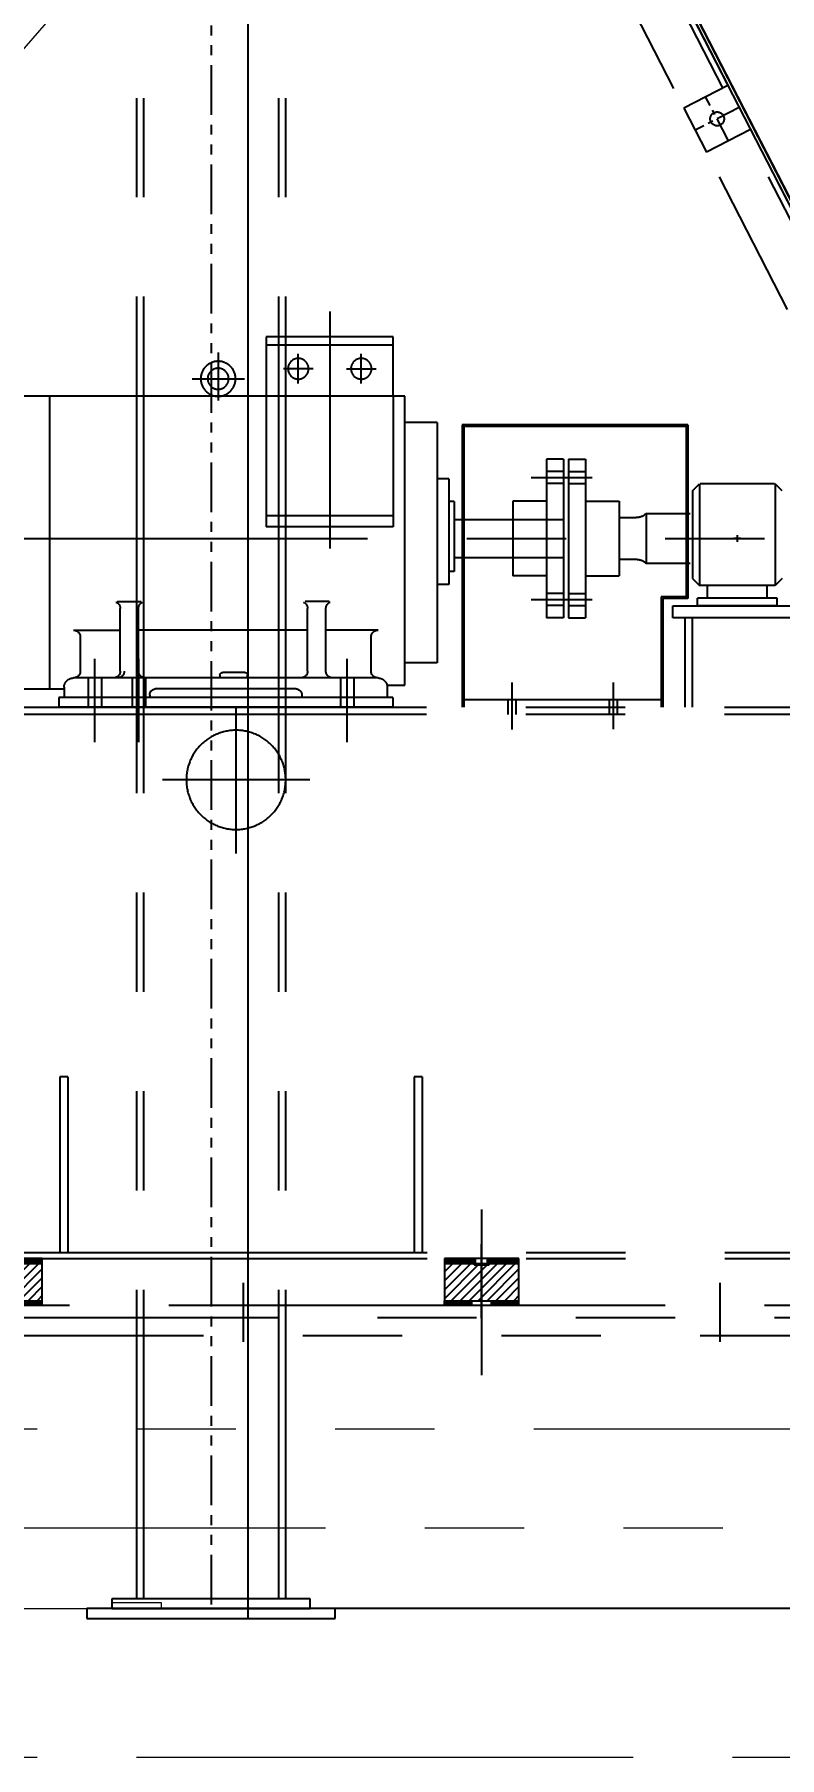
# Model space of a CAD drawing. Header units: inches. Extents: x 0 to 157513, y -28488 to 35640.
# Drawn here: x 32126 to 32876, y 22244 to 23979 of the extents above; entities that cross this region are included whole.
import ezdxf

# ---------------------------------------------------------------- set-up
doc = ezdxf.new("R2010")
doc.units = ezdxf.units.IN
doc.header["$LTSCALE"] = 400
doc.header["$MEASUREMENT"] = 0
for name, pattern in [('0', [0]), ('CENTER', [2, 1.25, -0.25, 0.25, -0.25]), ('HIDDEN', [9.525, 6.35, -3.175]), ('PHANTOM', [2.5, 1.25, -0.25, 0.25, -0.25, 0.25, -0.25])]:
    doc.linetypes.add(name, pattern=pattern)
doc.layers.add('BF', color=8, linetype='PHANTOM')
doc.layers.add('cen', color=1, linetype='CENTER')
doc.layers.add('BF STR', color=8, linetype='PHANTOM', lineweight=5)
doc.styles.add('ROMANS', font='romans')
doc.dimstyles.new('SAM2 60 SC', dxfattribs={"dimscale": 60, "dimtxt": 2.5, "dimasz": 2.5, "dimexe": 1.25, "dimexo": 0.625, "dimtad": 1, "dimtoh": 1, "dimdec": 0, "dimdsep": 46, "dimtxsty": 'ROMANS', "dimblk": 'OBLIQUE', "dimcen": 2.5, "dimclrd": 1, "dimclre": 1, "dimclrt": 256, "dimadec": 0, "dimazin": 2, "dimtfac": 1, "dimtdec": 0, "dimtofl": 0, "dimtmove": 0, "dimatfit": 3, "dimfxl": 1, "dimtolj": 1, "dimtzin": 0, "dimarcsym": 1})

# ---------------------------------------------------------------- blocks, each defined once
blk = doc.blocks.new('611bf4 strgaele')
at = {"layer": 'BF STR'}
for p, q in [((-272399.8, 36598.1), (-269899.8, 39485.7)), ((-272699.8, 36579.1, 0.1), (-269909.5, 36579.1, 0.1)), ((-269909.5, 36479.2, 0.1), (-272699.8, 36479.2, 0.1)), ((-271124.8, 36404.1, 0), (-271124.8, 36398.1, 0)), ((-271074.8, 36404.1, 0), (-271124.8, 36404.1, 0)), ((-271074.8, 36398.1, 0), (-271074.8, 36404.1, 0)), ((-272599.8, 36398.1), (-267199.8, 36398.1)), ((-271124.8, 36398.1, 0), (-271074.8, 36398.1, 0)), ((-267599.8, 36248.1, -1749.7), (-272199.8, 36248.1, -1749.7))]:
    blk.add_line(p, q, dxfattribs=at)
blk = doc.blocks.new('611bf4ele')
at = {"layer": 'BF', "linetype": 'HIDDEN', "ltscale": 300}
for p, q in [((-256592.4, 38870.9, 139.3), (-255630.7, 36998.3, 139.3)), ((-256509.6, 36398.1, 139.3), (-256759.6, 36398.1, 139.3)), ((-256759.6, 36398.1, 139.3), (-256759.6, 36388.1, 139.3)), ((-256759.6, 36388.1, 139.3), (-256509.6, 36388.1, 139.3)), ((-256509.6, 36388.1, 139.3), (-256509.6, 36398.1, 139.3))]:
    blk.add_line(p, q, dxfattribs=at)
at = {"layer": 'BF', "ltscale": 0.1}
blk.add_line((-256634.6, 38752.3, 139.3), (-256634.6, 36398.1, 139.3), dxfattribs=at)
at = {"layer": 'BF'}
for p, q in [((-256579.9, 38729.2, 139.3), (-256054.5, 37706.2, 139.3)), ((-256530.4, 38729.2, 139.3), (-256015.4, 37726.5, 139.3)), ((-256523.7, 38729.2, 139.3), (-255634.6, 36998.1, 139.3)), ((-256709.5, 38719.2, 139.3), (-256709.5, 36408.1, 139.3)), ((-256702.5, 38719.2, 139.3), (-256702.5, 36408.1, 139.3)), ((-256566.7, 38719.2, 139.3), (-256566.7, 36408.1, 139.3)), ((-256559.7, 38719.2, 139.3), (-256559.7, 36408.1, 139.3)), ((-256249.8, 38196.1, 139.3), (-255634.6, 36998.1, 139.3)), ((-256246.3, 38196.1, 139.3), (-255631, 36998.1, 139.3)), ((-256114.3, 37931.9, 139.3), (-256158.6, 37908.8, 139.3)), ((-256158.6, 37908.8, 139.3), (-256135.5, 37864.5, 139.3)), ((-256091.2, 37887.6, 139.3), (-256135.5, 37864.5, 139.3)), ((-256534.6, 36408.1, 139.3), (-256734.6, 36408.1, 139.3)), ((-256734.6, 36408.1, 139.3), (-256734.6, 36398.1, 139.3)), ((-256534.6, 36398.1, 139.3), (-256534.6, 36408.1, 139.3)), ((-256734.6, 36398.1, 139.3), (-256534.6, 36398.1, 139.3))]:
    blk.add_line(p, q, dxfattribs=at)
at = {"layer": 'BF', "linetype": '0'}
blk.add_line((-256597.6, 38719.2, 139.3), (-256597.6, 36388.1, 139.3), dxfattribs=at)
at = {"layer": 'BF', "linetype": 'CENTER', "ltscale": 0.05}
for p, q in [((-256113.4, 37876, 139.3), (-256136.5, 37920.4, 139.3)), ((-256102.8, 37909.8, 139.3), (-256147.1, 37886.7, 139.3))]:
    blk.add_line(p, q, dxfattribs=at)
at = {"layer": 'BF'}
blk.add_circle((-256124.9, 37898.2, 139.3), 7, dxfattribs=at)
blk = doc.blocks.new('611fn3eleupd')
at = {"layer": 'BF'}
h = blk.add_hatch(dxfattribs=at)
h.set_pattern_fill('ANSI31', color=256, scale=10)
h.set_pattern_definition([(45, (1833035.0551, -541422.3113), (-0.88388348, 0.88388348), [])])
h.paths.add_polyline_path([(1848240.4, -537725), (1848208.9, -537725), (1848208.9, -537730), (1848240.4, -537730)])
h.paths.add_polyline_path([(1848196.9, -537725), (1848165.4, -537725), (1848165.4, -537730), (1848196.9, -537730)])
h.paths.add_polyline_path([(1848192.9, -537767.5), (1848165.4, -537767.5), (1848165.4, -537772.5), (1848192.9, -537772.5)])
h.paths.add_polyline_path([(1848240.4, -537767.5), (1848212.9, -537767.5), (1848212.9, -537772.5), (1848240.4, -537772.5)])
h = blk.add_hatch(dxfattribs=at)
h.set_pattern_fill('ANSI31', color=256, scale=10)
h.set_pattern_definition([(45, (1833515.0551, -541422.3113), (-0.88388348, 0.88388348), [])])
h.paths.add_polyline_path([(1848720.4, -537725), (1848688.9, -537725), (1848688.9, -537730), (1848720.4, -537730)])
h.paths.add_polyline_path([(1848676.9, -537725), (1848645.4, -537725), (1848645.4, -537730), (1848676.9, -537730)])
h.paths.add_polyline_path([(1848672.9, -537767.5), (1848645.4, -537767.5), (1848645.4, -537772.5), (1848672.9, -537772.5)])
h.paths.add_polyline_path([(1848720.4, -537767.5), (1848692.9, -537767.5), (1848692.9, -537772.5), (1848720.4, -537772.5)])
h = blk.add_hatch(dxfattribs=at)
h.set_pattern_fill('ANSI31', color=256, scale=2, angle=270)
h.set_pattern_definition([(315, (1848165.4165, -537774.501), (4.49013, 4.49013), [])])
h.paths.add_polyline_path([(1848240.4, -537730), (1848210.4, -537730), (1848210.4, -537731.5), (1848202.9, -537731.5), (1848202.9, -537767.5), (1848240.4, -537767.5)])
h.paths.add_polyline_path([(1848202.9, -537731.5), (1848195.4, -537731.5), (1848195.4, -537730), (1848165.4, -537730), (1848165.4, -537767.5), (1848202.9, -537767.5)])
h = blk.add_hatch(dxfattribs=at)
h.set_pattern_fill('ANSI31', color=256, scale=2, angle=270)
h.set_pattern_definition([(315, (1848645.4165, -537774.501), (4.49013, 4.49013), [])])
h.paths.add_polyline_path([(1848720.4, -537730), (1848690.4, -537730), (1848690.4, -537731.5), (1848682.9, -537731.5), (1848682.9, -537767.5), (1848720.4, -537767.5)])
h.paths.add_polyline_path([(1848682.9, -537731.5), (1848675.4, -537731.5), (1848675.4, -537730), (1848645.4, -537730), (1848645.4, -537767.5), (1848682.9, -537767.5)])
for p, q in [((1848355.8, -536771.5), (1848355.8, -537010.1)), ((1848291.9, -536856.8), (1848291.9, -536797.1)), ((1848291.9, -536797.1), (1848419.7, -536797.1)), ((1848291.9, -536805.5), (1848419.7, -536805.5)), ((1848419.7, -536797.1), (1848419.7, -536856.8)), ((1848324.1, -536844), (1848324.1, -536814.1)), ((1848387.5, -536844), (1848387.5, -536814.1)), ((1848468.2, -536812.8), (1848468.2, -536861.2)), ((1848339.1, -536829.1), (1848309.1, -536829.1)), ((1848372.5, -536829.1), (1848402.5, -536829.1)), ((1848494.5, -536839.2), (1848441.8, -536839.2)), ((1848280.1, -536856.8), (1848765.4, -536856.8)), ((1848280.1, -537147.6), (1848280.1, -536856.8)), ((1848291.9, -536856.8), (1848291.9, -536988.2)), ((1848419.7, -536856.8), (1848419.7, -536988.2)), ((1848638.2, -536856.8), (1848638.2, -537151.4)), ((1847995.4, -536885.7), (1847995.4, -537060.3)), ((1847995.4, -536885.7), (1847999.4, -536885.7)), ((1847997, -536885.7), (1847997, -537060.3)), ((1847997, -536887.3), (1848220.8, -536887.3)), ((1847999.4, -536885.7), (1848218.4, -536885.7)), ((1848218.4, -536885.7), (1848222.4, -536885.7)), ((1848220.8, -536885.7), (1848220.8, -537170)), ((1848222.4, -536885.7), (1848222.4, -537170)), ((1848247.7, -536883.1), (1848247.7, -537125.1)), ((1848247.7, -536883.1), (1848280.1, -536883.1)), ((1848098.4, -536920), (1848098.4, -537080)), ((1848115.4, -536920), (1848098.4, -536920)), ((1848115.4, -536920), (1848115.4, -537080)), ((1848120.4, -536920), (1848120.4, -537080)), ((1848120.4, -536920), (1848137.4, -536920)), ((1848137.4, -536920), (1848137.4, -537080)), ((1847900.4, -536952), (1847907.4, -536945)), ((1847907.4, -536945), (1847907.4, -537047.3)), ((1847907.9, -536945), (1847982.9, -536945)), ((1847990.4, -536952), (1847983.4, -536945)), ((1847983.4, -536945), (1847983.4, -537047.3)), ((1848153.1, -536938.5), (1848091.7, -536938.5)), ((1848115.4, -536932.5), (1848098.4, -536932.5)), ((1848115.4, -536944.5), (1848098.4, -536944.5)), ((1848120.4, -536932.5), (1848137.4, -536932.5)), ((1848120.4, -536944.5), (1848137.4, -536944.5)), ((1848236, -536940.1), (1848236, -537046.2)), ((1848236, -536940.1), (1848247.7, -536940.1)), ((1847990.4, -536952), (1847990.4, -537040.3)), ((1848098.4, -536962.5), (1848064.4, -536962.5)), ((1848064.4, -536962.5), (1848064.4, -537037.5)), ((1848137.4, -536962.5), (1848171.4, -536962.5)), ((1848171.4, -536962.5), (1848171.4, -537037.5)), ((1848230.4, -536962.7), (1848230.4, -537033.2)), ((1848230.4, -536962.7), (1848236, -536962.7)), ((1848037.2, -536975), (1847992.9, -536975)), ((1848037.2, -536975), (1848037.2, -537025)), ((1848064.4, -536979), (1848047.2, -536979)), ((1848120.4, -536980.9), (1848120.4, -537019.1)), ((1848230.4, -536980.9), (1848120.4, -536980.9)), ((1848291.9, -536977.3), (1848419.7, -536977.3)), ((1848817.9, -537000), (1846437.3, -537000)), ((1847942, -537000), (1847948.8, -537000)), ((1847945.4, -536996.6), (1847945.4, -537003.4)), ((1848291.9, -536988.2), (1848419.7, -536988.2)), ((1848037.2, -537025), (1847992.9, -537025)), ((1848064.4, -537021), (1848047.2, -537021)), ((1848230.4, -537019.1), (1848120.4, -537019.1)), ((1848230.4, -537033.2), (1848236, -537033.2)), ((1847900.4, -537040.3), (1847907.4, -537047.3)), ((1847907.4, -537047.3), (1847983.4, -537047.3)), ((1847915.4, -537060), (1847915.4, -537047.3)), ((1847975.4, -537060), (1847975.4, -537047.3)), ((1847990.4, -537040.3), (1847983.4, -537047.3)), ((1848098.4, -537037.5), (1848064.4, -537037.5)), ((1848137.4, -537037.5), (1848171.4, -537037.5)), ((1848236, -537046.2), (1848247.7, -537046.2)), ((1848010.4, -537068), (1847565.4, -537068)), ((1847905.4, -537068), (1847905.4, -537060)), ((1847905.4, -537060), (1847982.9, -537060)), ((1847905.4, -537060), (1847985.4, -537060)), ((1847905.4, -537068), (1847985.4, -537068)), ((1847985.4, -537068), (1847985.4, -537060)), ((1847995.4, -537058.7), (1848022, -537058.7)), ((1847995.4, -537060.3), (1848020.4, -537060.3)), ((1848010.4, -537080), (1848010.4, -537068)), ((1848020.4, -537060.3), (1848020.4, -537170)), ((1848022, -537058.7), (1848022, -537170)), ((1848153.1, -537061.5), (1848091.7, -537061.5)), ((1848115.4, -537055.5), (1848098.4, -537055.5)), ((1848115.4, -537067.5), (1848098.4, -537067.5)), ((1848120.4, -537055.5), (1848137.4, -537055.5)), ((1848120.4, -537067.5), (1848137.4, -537067.5)), ((1848356.5, -537063.5), (1848380.6, -537063.5)), ((1848570, -537063.5), (1848545.9, -537063.5)), ((1847565.4, -537080), (1848010.4, -537080)), ((1847990.4, -537170), (1847990.4, -537080)), ((1847990.4, -537080), (1847998.4, -537080)), ((1847998.4, -537080), (1847998.4, -537170)), ((1848115.4, -537080), (1848098.4, -537080)), ((1848120.4, -537080), (1848137.4, -537080)), ((1848359.7, -537133.5), (1848359.7, -537070.5)), ((1848378.1, -537133.5), (1848378.1, -537070.5)), ((1848548.4, -537133.5), (1848548.4, -537070.5)), ((1848566.8, -537133.5), (1848566.8, -537070.5)), ((1848307.2, -537092.4), (1848359.7, -537092.4)), ((1848314.2, -537133.5), (1848314.2, -537099.3)), ((1848378.1, -537092.4), (1848548.4, -537092.4)), ((1848614, -537092.4), (1848566.8, -537092.4)), ((1848607, -537133.5), (1848607, -537099.3)), ((1848338.4, -537205.2), (1848338.4, -537121.2)), ((1848548.1, -537205.2), (1848548.1, -537121.2)), ((1848592.4, -537205.2), (1848592.4, -537121.2)), ((1848247.7, -537125.1), (1848280.1, -537125.1)), ((1848438.6, -537140.5), (1848438.6, -537137.7)), ((1848441.3, -537135), (1848463.6, -537135)), ((1848466.3, -537140.5), (1848466.3, -537137.7)), ((1848070.4, -537145.1), (1848070.4, -537191.9)), ((1848172.4, -537145.1), (1848172.4, -537192.5)), ((1848297.9, -537147.6), (1848280.1, -537147.6)), ((1848297.9, -537149.8), (1848297.9, -537160)), ((1848307.2, -537140.5), (1848614, -537140.5)), ((1848331.7, -537140.5), (1848331.7, -537170)), ((1848345.1, -537140.5), (1848345.1, -537170)), ((1848389.6, -537151.4), (1848531.5, -537151.4)), ((1848541.5, -537140.5), (1848541.5, -537170)), ((1848554.8, -537140.5), (1848554.8, -537170)), ((1848585.7, -537140.5), (1848585.7, -537170)), ((1848599.1, -537140.5), (1848599.1, -537170)), ((1848623.3, -537149.8), (1848623.3, -537160)), ((1848765.4, -537151.4), (1848623.3, -537151.4)), ((1848758.4, -537170), (1847507.9, -537170)), ((1848020.4, -537162.4), (1848222.4, -537162.4)), ((1848066.4, -537162.4), (1848066.4, -537177.1)), ((1848074.4, -537162.4), (1848074.4, -537177.1)), ((1848168.4, -537162.4), (1848168.4, -537177.1)), ((1848176.4, -537162.4), (1848176.4, -537177.1)), ((1848292.3, -537160), (1848628.8, -537160)), ((1848292.3, -537160), (1848292.3, -537170)), ((1848292.3, -537170), (1848628.8, -537170)), ((1848384, -537157.7), (1848384, -537160)), ((1848450.2, -537317.3), (1848450.2, -537168.8)), ((1848537.1, -537157.7), (1848537.1, -537160)), ((1848628.8, -537160), (1848628.8, -537170)), ((1848758.4, -537177), (1847507.9, -537177)), ((1848375.9, -537243.1), (1848524.4, -537243.1)), ((1848262.9, -537542), (1848262.9, -537719)), ((1848262.9, -537542), (1848270.9, -537542)), ((1848270.9, -537542), (1848270.9, -537719)), ((1848619.5, -537542), (1848619.5, -537719)), ((1848619.5, -537542), (1848627.5, -537542)), ((1848627.5, -537542), (1848627.5, -537719)), ((1848202.9, -537675.8), (1848202.9, -537842.6)), ((1848202.9, -537785), (1848202.9, -537710.6)), ((1848757.9, -537719), (1847192.9, -537719)), ((1848757.9, -537725), (1847192.9, -537725)), ((1848196.9, -537730), (1848196.9, -537725)), ((1848208.9, -537730), (1848208.9, -537725)), ((1848240.4, -537730), (1848165.4, -537730)), ((1848195.4, -537731.5), (1848195.4, -537730)), ((1848210.4, -537731.5), (1848195.4, -537731.5)), ((1848210.4, -537731.5), (1848210.4, -537730)), ((1848720.4, -537730), (1848645.4, -537730)), ((1847962.9, -537749.6), (1847962.9, -537808.9)), ((1848442.9, -537749.6), (1848442.9, -537808.9)), ((1847017.9, -537772.5), (1848907.9, -537772.5)), ((1848192.9, -537772.5), (1848192.9, -537767.5)), ((1848212.9, -537772.5), (1848212.9, -537767.5)), ((1848907.9, -537784.5), (1847017.9, -537784.5)), ((1848982.9, -537802.5), (1846942.9, -537802.5)), ((1846878.8, -538077.5), (1849026.2, -538077.5))]:
    blk.add_line(p, q, dxfattribs=at)
for points in [[(1848165.4, -537772.5), (1848165.4, -537725), (1848240.4, -537725), (1848240.4, -537767.5)], [(1848645.4, -537772.5), (1848645.4, -537725), (1848720.4, -537725), (1848720.4, -537767.5)], [(1848165.4, -537772.5), (1848240.4, -537772.5), (1848240.4, -537767.5), (1848165.4, -537767.5)], [(1848645.4, -537772.5), (1848720.4, -537772.5), (1848720.4, -537767.5), (1848645.4, -537767.5)]]:
    blk.add_lwpolyline(points, dxfattribs=at)
for centre, radius in [((1848324.1, -536829.1), 10.4), ((1848387.5, -536829.1), 10.4), ((1848468.2, -536839.2), 17.6), ((1848468.2, -536839.2), 10.6), ((1848450.2, -537243.1), 50)]:
    blk.add_circle(centre, radius, dxfattribs=at)
for centre, radius, start, end in [((1848047, -536965.1), 13.9, 225.3855, 271.0117), ((1848047, -537034.9), 13.9, 88.9883, 134.6145), ((1848352.7, -537070.5), 6.98, 0, 67.2565), ((1848385.1, -537070.5), 6.98, 114.3706, 180), ((1848541.4, -537070.5), 6.98, 0, 65.6294), ((1848573.8, -537070.5), 6.98, 112.7435, 180), ((1848307.2, -537099.3), 6.98, 0, 90), ((1848614, -537099.3), 6.98, 90, 180), ((1848307.2, -537133.5), 6.98, 270, 0), ((1848352.7, -537133.5), 6.98, 270, 0), ((1848385.1, -537133.5), 6.98, 180, 270), ((1848441.3, -537137.7), 2.78, 90, 180), ((1848463.6, -537137.7), 2.78, 0, 90), ((1848541.4, -537133.5), 6.98, 270, 0), ((1848569.7, -537133.5), 6.98, 180, 270), ((1848573.8, -537133.5), 6.98, 180, 270), ((1848614, -537133.5), 6.98, 180, 270), ((1848307.2, -537149.8), 9.31, 90, 180), ((1848390.2, -537157.6), 6.2, 95.6782, 180.8743), ((1848530.9, -537157.6), 6.2, 359.1257, 84.3218), ((1848614, -537149.8), 9.31, 0, 90)]:
    blk.add_arc(centre, radius, start, end, dxfattribs=at)
blk = doc.blocks.new('_OBLIQUE')
at = {"color": 0, "linetype": 'ByBlock'}
blk.add_line((-0.5, -0.5), (0.5, 0.5), dxfattribs=at)
blk = doc.blocks.new('*D358')
at = {"color": 1, "lineweight": -2}
for p, q in [((33154.4, 24246.6), (31540.4, 24246.6)), ((31615.4, 24246.6), (31615.4, 22393.9)), ((31758.9, 22393.9), (31540.4, 22393.9))]:
    blk.add_line(p, q, dxfattribs=at)
at = {"layer": 'Defpoints', "color": 0}
for p in [(33191.9, 24246.6), (31615.4, 22393.9), (31796.4, 22393.9, 385.1)]:
    blk.add_point(p, dxfattribs=at)
at = {"color": 1, "lineweight": -2, "xscale": 150, "yscale": 150, "zscale": 150}
for p, rotation in [((31615.4, 24246.6), 90), ((31615.4, 22393.9), 270)]:
    blk.add_blockref('_OBLIQUE', p, dxfattribs=dict(at, rotation=rotation))
at = {"insert": (31502.9, 23320.3), "char_height": 150, "attachment_point": 5, "rotation": 90, "style": 'ROMANS'}
blk.add_mtext('\\A1;1853', dxfattribs=at)

msp = doc.modelspace()

# ---------------------------------------------------------------- block references
msp.add_blockref('611bf4ele', (288938.5, -14004.3, 245.8))
at = {"xscale": -1}
msp.add_blockref('611fn3eleupd', (1880779.3, 560471.4, 385.1), dxfattribs=at)
at = {"layer": 'cen', "ltscale": 0.5}
msp.add_blockref('611bf4 strgaele', (303328.7, -14004.3, 169.4), dxfattribs=at)

# ---------------------------------------------------------------- dimensions: what is measured, and where the dimension line sits
dim = msp.add_linear_dim(base=(31615.4, 22393.9), p1=(33191.9, 24246.6), p2=(31796.4, 22393.9, 385.1), angle=90, dimstyle='SAM2 60 SC', override={"dimtoh": 0})
dim.commit()
dim.dimension.update_dxf_attribs({"geometry": '*D358', "text_midpoint": (31502.9, 23320.3)})

doc.saveas('drawing.dxf')
